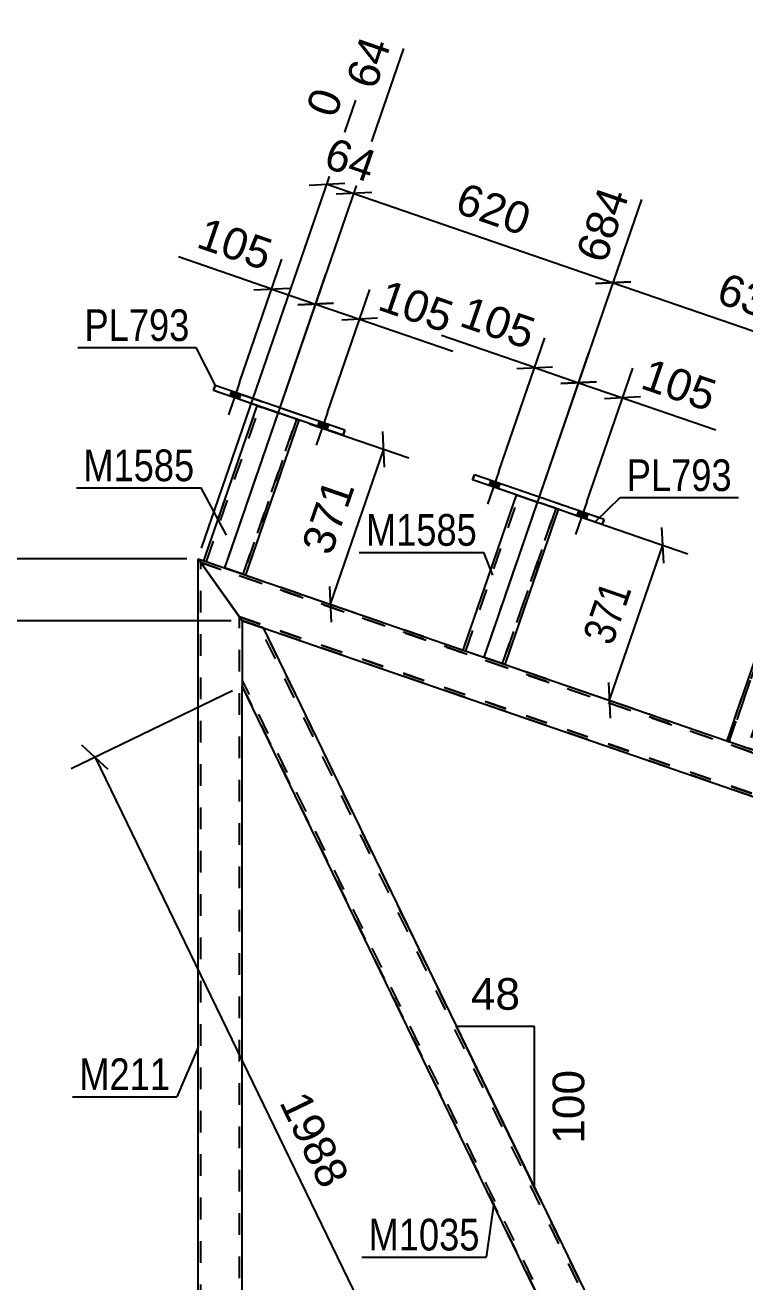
# Model space of a CAD drawing. Header units: millimetres. Extents: x -82 to 1107, y -546 to 295.
# Drawn here: x 839.8 to 904.9, y -59.1 to 54.6 of the extents above; entities that cross this region are included whole.
import ezdxf

# ---------------------------------------------------------------- set-up
doc = ezdxf.new("R2010")
doc.units = ezdxf.units.MM
doc.linetypes.add('DXK_LINE_DOT2', pattern=[3.9198, 1.9599, -1.9599])
doc.linetypes.add('DXK_LINE_DOT3', pattern=[5.9187, 2.979, -0.9799, 0.9799, -0.9799])
doc.styles.add('Arial', font='ARIAL.TTF', dxfattribs={"height": 0.2})
doc.styles.add('Arial Narrow', font='ARIALN.TTF', dxfattribs={"height": 0.2})

# ---------------------------------------------------------------- blocks, each defined once
blk = doc.blocks.new('Part-761553693-5066 - 4997')
at = {"color": 2, "linetype": 'Continuous'}
for p, q in [((880.3, 13.45), (880.46, 13.9)), ((892.19, 9.87), (880.46, 13.9)), ((880.46, 13.9), (880.46, 13.9)), ((892.03, 9.42), (880.3, 13.45)), ((880.3, 13.45), (880.3, 13.45)), ((892.19, 9.87), (892.03, 9.42)), ((892.03, 9.42), (892.03, 9.42)), ((892.19, 9.87), (892.19, 9.87))]:
    blk.add_line(p, q, dxfattribs=at)
at = {"color": 7, "linetype": 'DXK_LINE_DOT2'}
for p, q in [((880.46, 13.9), (880.3, 13.45)), ((892.19, 9.87), (880.46, 13.9)), ((892.03, 9.42), (880.3, 13.45)), ((892.03, 9.42), (892.19, 9.87))]:
    blk.add_line(p, q, dxfattribs=at)
blk = doc.blocks.new('Bolt-761553693-5007 - 4997')
at = {"linetype": 'Continuous'}
for points in [[(859.32, 21.18), (858.49, 21.47), (858.33, 21.01), (859.16, 20.73)], [(867.26, 18.45), (866.43, 18.73), (866.27, 18.28), (867.11, 17.99)]]:
    blk.add_hatch(color=1, dxfattribs=at).paths.add_polyline_path(points)
at = {"color": 1, "linetype": 'Continuous'}
for p, q in [((859.23, 22.27), (858.21, 19.32)), ((858.49, 21.47), (858.33, 21.01)), ((859.32, 21.18), (859.16, 20.73)), ((867.17, 19.54), (866.16, 16.59)), ((866.43, 18.73), (866.27, 18.28)), ((867.26, 18.45), (867.11, 17.99))]:
    blk.add_line(p, q, dxfattribs=at)
blk = doc.blocks.new('Bolt-761553693-5008 - 4997')
at = {"linetype": 'Continuous'}
for points in [[(859.32, 21.18), (858.49, 21.47), (858.33, 21.01), (859.16, 20.73)], [(867.26, 18.45), (866.43, 18.73), (866.27, 18.28), (867.11, 17.99)]]:
    blk.add_hatch(color=1, dxfattribs=at).paths.add_polyline_path(points)
at = {"color": 1, "linetype": 'Continuous'}
for p, q in [((859.23, 22.27), (858.21, 19.32)), ((858.49, 21.47), (858.33, 21.01)), ((859.32, 21.18), (859.16, 20.73)), ((867.17, 19.54), (866.16, 16.59)), ((866.43, 18.73), (866.27, 18.28)), ((867.26, 18.45), (867.11, 17.99))]:
    blk.add_line(p, q, dxfattribs=at)
blk = doc.blocks.new('Bolt-761553693-5011 - 4997')
at = {"linetype": 'Continuous'}
for points in [[(882.77, 13.11), (881.94, 13.4), (881.78, 12.94), (882.61, 12.66)], [(890.71, 10.38), (889.88, 10.66), (889.72, 10.21), (890.56, 9.92)]]:
    blk.add_hatch(color=1, dxfattribs=at).paths.add_polyline_path(points)
at = {"color": 1, "linetype": 'Continuous'}
for p, q in [((882.68, 14.2), (881.66, 11.25)), ((881.94, 13.4), (881.78, 12.94)), ((882.77, 13.11), (882.61, 12.66)), ((890.62, 11.47), (889.61, 8.52)), ((889.88, 10.66), (889.72, 10.21)), ((890.71, 10.38), (890.56, 9.92))]:
    blk.add_line(p, q, dxfattribs=at)
blk = doc.blocks.new('Part-761553693-5193 - 4997')
at = {"color": 7, "linetype": 'DXK_LINE_DOT2'}
for p, q in [((859.47, -124.42), (931.47, -25.41)), ((931.47, -25.82), (859.47, -124.83)), ((859.47, -124.83), (931.47, -25.82)), ((931.47, -30.79), (931.47, -25.41)), ((931.77, -31.39), (860.44, -129.48)), ((860.44, -129.48), (931.77, -31.39)), ((931.97, -31.53), (860.68, -129.56)), ((931.53, -31.09), (931.47, -30.79)), ((931.47, -30.79), (931.53, -31.09)), ((931.53, -31.09), (931.47, -30.79)), ((931.47, -30.79), (931.53, -31.09)), ((931.61, -31.21), (931.53, -31.09)), ((931.53, -31.09), (931.61, -31.21)), ((931.61, -31.21), (931.53, -31.09)), ((931.53, -31.09), (931.61, -31.21)), ((931.7, -31.35), (931.61, -31.21)), ((931.7, -31.35), (931.61, -31.21)), ((931.71, -31.36), (931.66, -31.29)), ((931.7, -31.35), (931.77, -31.39)), ((931.7, -31.35), (931.72, -31.36)), ((931.93, -31.51), (931.7, -31.35)), ((931.7, -31.35), (931.71, -31.36)), ((931.75, -31.38), (931.71, -31.36)), ((931.72, -31.36), (931.93, -31.51)), ((931.77, -31.39), (931.75, -31.38)), ((931.77, -31.39), (931.77, -31.39)), ((931.93, -31.51), (931.97, -31.53)), ((931.93, -31.51), (931.96, -31.53)), ((894.14, -76.74), (896.81, -73.07)), ((896.12, -80.82), (898.79, -77.15)), ((859.47, -124.83), (859.47, -124.83)), ((859.47, -129.14), (859.47, -129.14)), ((859.47, -129.14), (860.68, -129.56)), ((860.37, -129.45), (860.44, -129.48)), ((860.44, -129.48), (860.44, -129.48))]:
    blk.add_line(p, q, dxfattribs=at)
at = {"color": 2, "linetype": 'Continuous'}
for p, q in [((896.81, -73.07), (931.47, -25.41)), ((898.79, -77.15), (931.97, -31.53)), ((931.96, -31.53), (931.97, -31.53)), ((931.97, -31.53), (931.97, -31.53)), ((859.47, -124.42), (894.14, -76.74)), ((860.68, -129.56), (896.12, -80.82)), ((859.47, -129.14), (859.47, -124.42)), ((859.47, -129.14), (860.38, -129.46)), ((860.64, -129.55), (860.38, -129.46)), ((860.68, -129.56), (860.64, -129.55)), ((860.68, -129.56), (860.68, -129.56))]:
    blk.add_line(p, q, dxfattribs=at)
blk = doc.blocks.new('Bolt-761553693-5012 - 4997')
at = {"linetype": 'Continuous'}
for points in [[(882.77, 13.11), (881.94, 13.4), (881.78, 12.94), (882.61, 12.66)], [(890.71, 10.38), (889.88, 10.66), (889.72, 10.21), (890.56, 9.92)]]:
    blk.add_hatch(color=1, dxfattribs=at).paths.add_polyline_path(points)
at = {"color": 1, "linetype": 'Continuous'}
for p, q in [((882.68, 14.2), (881.66, 11.25)), ((881.94, 13.4), (881.78, 12.94)), ((882.77, 13.11), (882.61, 12.66)), ((890.62, 11.47), (889.61, 8.52)), ((889.88, 10.66), (889.72, 10.21)), ((890.71, 10.38), (890.56, 9.92))]:
    blk.add_line(p, q, dxfattribs=at)
blk = doc.blocks.new('Part-761553693-5038 - 4997')
at = {"color": 2, "linetype": 'Continuous'}
for p, q in [((856.86, 21.52), (857.01, 21.97)), ((868.74, 17.94), (857.01, 21.97)), ((857.01, 21.97), (857.01, 21.97)), ((868.58, 17.49), (856.86, 21.52)), ((856.86, 21.52), (856.86, 21.52)), ((868.74, 17.94), (868.58, 17.49)), ((868.58, 17.49), (868.58, 17.49)), ((868.74, 17.94), (868.74, 17.94))]:
    blk.add_line(p, q, dxfattribs=at)
at = {"color": 7, "linetype": 'DXK_LINE_DOT2'}
for p, q in [((857.01, 21.97), (856.86, 21.52)), ((868.74, 17.94), (857.01, 21.97)), ((868.58, 17.49), (856.86, 21.52)), ((868.58, 17.49), (868.74, 17.94))]:
    blk.add_line(p, q, dxfattribs=at)
blk = doc.blocks.new('Part-761553693-5043 - 4997')
at = {"color": 2, "linetype": 'Continuous'}
for p, q in [((856, 6.14), (860.83, 20.15)), ((859.79, 4.83), (864.61, 18.85)), ((856, 6.14), (856, 6.14)), ((856, 6.14), (859.79, 4.83)), ((859.79, 4.83), (859.79, 4.83))]:
    blk.add_line(p, q, dxfattribs=at)
at = {"color": 7, "linetype": 'DXK_LINE_DOT2'}
for p, q in [((856, 6.14), (860.83, 20.15)), ((856.23, 6.06), (861.05, 20.08)), ((856.23, 6.06), (861.05, 20.08)), ((860.83, 20.15), (860.83, 20.15)), ((860.83, 20.15), (861.28, 20)), ((860.83, 20.15), (860.86, 20.14)), ((860.86, 20.14), (861.28, 20)), ((861.05, 20.08), (864.61, 18.85)), ((861.05, 20.08), (864.38, 18.93)), ((861.05, 20.08), (861.05, 20.08)), ((864.38, 18.93), (859.56, 4.91)), ((859.56, 4.91), (864.38, 18.93)), ((859.79, 4.83), (864.61, 18.85)), ((864.57, 18.86), (864.16, 19.01)), ((864.38, 18.93), (864.38, 18.93)), ((864.61, 18.85), (864.57, 18.86)), ((864.61, 18.85), (864.61, 18.85)), ((856, 6.14), (856.04, 6.12)), ((856.04, 6.12), (856.46, 5.98)), ((859.79, 4.83), (856.23, 6.06)), ((856.23, 6.06), (856.23, 6.06)), ((856.23, 6.06), (856.25, 6.05)), ((856.25, 6.05), (856.37, 6.01)), ((856.37, 6.01), (856.46, 5.98)), ((859.56, 4.91), (859.56, 4.91))]:
    blk.add_line(p, q, dxfattribs=at)
at = {"color": 7, "linetype": 'DXK_LINE_DOT3'}
blk.add_line((857.89, 5.48), (862.72, 19.5), dxfattribs=at)
blk = doc.blocks.new('Part-761553693-5060 - 4997')
at = {"color": 2, "linetype": 'Continuous'}
for p, q in [((908.43, 4.79), (903.28, -10.15)), ((908.43, 4.79), (908.43, 4.79)), ((908.43, 4.79), (908.46, 4.78)), ((908.46, 4.78), (908.56, 4.75)), ((908.56, 4.75), (912.21, 3.49)), ((907.07, -11.45), (912.21, 3.49)), ((912.21, 3.49), (912.21, 3.49)), ((903.28, -10.15), (903.28, -10.15)), ((903.28, -10.15), (907.07, -11.45)), ((907.07, -11.45), (907.07, -11.45))]:
    blk.add_line(p, q, dxfattribs=at)
at = {"color": 7, "linetype": 'DXK_LINE_DOT2'}
for p, q in [((908.43, 4.79), (903.28, -10.15)), ((903.51, -10.23), (908.65, 4.72)), ((908.65, 4.72), (903.51, -10.23)), ((908.43, 4.79), (908.88, 4.64)), ((908.65, 4.72), (911.98, 3.57)), ((908.65, 4.72), (908.65, 4.72)), ((908.67, 4.71), (908.65, 4.72)), ((908.71, 4.7), (908.67, 4.71)), ((908.71, 4.7), (908.88, 4.64)), ((906.84, -11.38), (911.98, 3.57)), ((911.98, 3.57), (906.84, -11.38)), ((912.21, 3.49), (907.07, -11.45)), ((911.76, 3.65), (911.92, 3.59)), ((912.17, 3.51), (911.76, 3.65)), ((911.92, 3.59), (911.93, 3.59)), ((911.93, 3.59), (911.97, 3.58)), ((911.97, 3.58), (911.98, 3.57)), ((911.98, 3.57), (911.98, 3.57)), ((912.21, 3.49), (912.17, 3.51)), ((903.28, -10.15), (903.32, -10.17)), ((903.32, -10.17), (903.74, -10.31)), ((907.07, -11.45), (903.51, -10.23)), ((903.51, -10.23), (903.51, -10.23)), ((903.51, -10.23), (903.53, -10.24)), ((903.53, -10.24), (903.56, -10.25)), ((903.56, -10.25), (903.58, -10.25)), ((903.58, -10.25), (903.65, -10.28)), ((903.65, -10.28), (903.74, -10.31)), ((906.84, -11.38), (906.84, -11.38))]:
    blk.add_line(p, q, dxfattribs=at)
at = {"color": 7, "linetype": 'DXK_LINE_DOT3'}
blk.add_line((910.32, 4.14), (905.18, -10.8), dxfattribs=at)
blk = doc.blocks.new('Part-761553693-5203 - 4997')
at = {"color": 2, "linetype": 'Continuous'}
for p, q in [((855.47, 6.32), (856, 6.14)), ((855.47, 6.32), (855.47, 6.32)), ((858.99, 1.38), (855.47, 6.32)), ((859.33, 4.99), (879.45, -1.94)), ((858.99, 1.38), (859.47, 0.71)), ((861.37, 0.06), (931.47, -24.09)), ((879.49, -1.95), (903.28, -10.15)), ((906.61, -11.3), (931.47, -19.86)), ((931.47, -19.86), (931.47, -19.86)), ((931.47, -19.86), (931.47, -19.9)), ((931.47, -19.9), (931.47, -20.37)), ((931.47, -20.37), (931.47, -20.39))]:
    blk.add_line(p, q, dxfattribs=at)
at = {"color": 7, "linetype": 'DXK_LINE_DOT2'}
for p, q in [((859.47, 0.71), (855.47, 6.32)), ((855.47, 6.32), (931.47, -19.86)), ((855.71, 5.98), (931.47, -20.12)), ((931.47, -20.12), (855.71, 5.98)), ((855.71, 5.98), (855.71, 5.98)), ((855.71, 5.98), (855.73, 5.96)), ((855.73, 5.96), (855.77, 5.9)), ((855.86, 5.78), (855.95, 5.65)), ((856, 6.14), (859.33, 4.99)), ((859.23, 1.05), (931.47, -23.84)), ((931.47, -23.84), (859.23, 1.05)), ((859.23, 1.05), (859.23, 1.05)), ((859.47, 0.71), (861.37, 0.06)), ((931.47, -24.09), (859.47, 0.71)), ((859.47, 0.71), (859.47, 0.71)), ((879.45, -1.94), (879.49, -1.95)), ((903.28, -10.15), (906.61, -11.3)), ((931.47, -19.86), (931.47, -20.01)), ((931.47, -20.12), (931.47, -20.12)), ((931.47, -20.37), (931.47, -24.09)), ((931.47, -23.84), (931.47, -23.84)), ((931.47, -24.09), (931.47, -24.09))]:
    blk.add_line(p, q, dxfattribs=at)
blk = doc.blocks.new('Part-761553693-5198 - 4997')
at = {"color": 2, "linetype": 'Continuous'}
for p, q in [((855.47, -132), (855.47, 6.32)), ((855.47, 6.32), (859.47, 0.71)), ((859.47, -124.42), (859.47, -5.2))]:
    blk.add_line(p, q, dxfattribs=at)
at = {"color": 7, "linetype": 'DXK_LINE_DOT2'}
for p, q in [((855.47, 6.32), (859.47, 0.71)), ((855.71, 5.98), (855.77, 5.9)), ((855.71, -131.83), (855.71, 5.98)), ((859.23, 1.05), (859.21, 1.07)), ((859.23, -129.32), (859.23, 1.05)), ((859.47, 0.71), (859.47, -5.2))]:
    blk.add_line(p, q, dxfattribs=at)
blk = doc.blocks.new('Part-761553693-5285 - 4997')
at = {"color": 2, "linetype": 'Continuous'}
for p, q in [((879.45, -1.94), (884.28, 12.08)), ((883.23, -3.24), (888.06, 10.78)), ((879.45, -1.94), (879.45, -1.94)), ((879.45, -1.94), (883.23, -3.24)), ((883.23, -3.24), (883.23, -3.24))]:
    blk.add_line(p, q, dxfattribs=at)
at = {"color": 7, "linetype": 'DXK_LINE_DOT2'}
for p, q in [((879.45, -1.94), (884.28, 12.08)), ((879.68, -2.02), (884.5, 12.01)), ((879.68, -2.02), (884.5, 12.01)), ((884.28, 12.08), (884.28, 12.08)), ((884.28, 12.08), (884.73, 11.93)), ((884.28, 12.08), (884.31, 12.07)), ((884.31, 12.07), (884.73, 11.93)), ((884.5, 12.01), (888.06, 10.78)), ((884.5, 12.01), (887.83, 10.86)), ((884.5, 12.01), (884.5, 12.01)), ((887.83, 10.86), (883.01, -3.16)), ((883.01, -3.16), (887.83, 10.86)), ((883.23, -3.24), (888.06, 10.78)), ((888.02, 10.79), (887.6, 10.94)), ((887.83, 10.86), (887.83, 10.86)), ((888.06, 10.78), (888.02, 10.79)), ((888.06, 10.78), (888.06, 10.78)), ((879.45, -1.94), (879.49, -1.95)), ((879.49, -1.95), (879.91, -2.1)), ((883.23, -3.24), (879.68, -2.02)), ((879.68, -2.02), (879.68, -2.02)), ((879.68, -2.02), (879.7, -2.03)), ((879.7, -2.03), (879.82, -2.07)), ((879.82, -2.07), (879.91, -2.1)), ((883.01, -3.16), (883.01, -3.16))]:
    blk.add_line(p, q, dxfattribs=at)
at = {"color": 7, "linetype": 'DXK_LINE_DOT3'}
blk.add_line((881.34, -2.59), (886.17, 11.43), dxfattribs=at)
blk = doc.blocks.new('Part-761553693-9372 - 4997')
at = {"color": 2, "linetype": 'Continuous'}
for p, q in [((859.47, 0.71), (859.47, -5.2)), ((859.47, 0.71), (861.37, 0.06)), ((861.37, 0.06), (861.37, 0.06)), ((861.37, 0.06), (896.81, -73.07)), ((894.14, -76.74), (859.47, -5.2)), ((894.14, -76.74), (896.81, -73.07)), ((896.81, -73.07), (896.81, -73.07)), ((894.14, -76.74), (894.14, -76.74))]:
    blk.add_line(p, q, dxfattribs=at)
at = {"color": 7, "linetype": 'DXK_LINE_DOT2'}
for p, q in [((861.37, 0.06), (859.47, 0.71)), ((861.05, 0.17), (861.05, 0.17)), ((896.65, -73.29), (861.05, 0.17)), ((896.65, -73.29), (861.05, 0.17)), ((896.81, -73.07), (861.37, 0.06)), ((894.3, -76.52), (859.47, -4.65)), ((894.3, -76.52), (859.47, -4.65)), ((859.47, -5.2), (894.14, -76.74)), ((894.14, -76.74), (896.81, -73.07)), ((896.65, -73.29), (896.65, -73.29)), ((894.3, -76.52), (894.3, -76.52))]:
    blk.add_line(p, q, dxfattribs=at)
blk = doc.blocks.new('StraightDimension-761553693-5293 - 4997')
at = {"color": 7, "linetype": 'Continuous'}
blk.add_line((858.47, 0.71), (827.36, 0.71), dxfattribs=at)
blk = doc.blocks.new('StraightDimension-761553693-5292 - 4997')
at = {"color": 7, "linetype": 'Continuous'}
for p, q in [((830.21, 6.32), (830.21, 14.05)), ((830.21, 6.32), (830.21, 14.05)), ((829.61, 7.82), (830.81, 4.82)), ((854.47, 6.32), (827.36, 6.32)), ((830.21, 0.71), (830.21, 6.32)), ((830.81, -0.79), (829.61, 2.21)), ((858.47, 0.71), (827.36, 0.71))]:
    blk.add_line(p, q, dxfattribs=at)
at = {"color": 0}
blk.add_wipeout([(829.46, 13.53), (825.26, 13.53), (825.26, 6.85), (829.46, 6.85)], dxfattribs=at)
at = {"color": 3, "style": 'Arial Narrow'}
blk.add_text('140', height=2.863, rotation=90.0002, dxfattribs=at).set_placement((828.86, 7.45))
blk = doc.blocks.new('StraightDimension-761553693-11087 - 4997')
at = {"color": 7, "linetype": 'Continuous'}
for p, q in [((889, 10.46), (899.77, 6.75)), ((897.58, 5.92), (897.42, 9.15)), ((892.67, -6.49), (897.5, 7.53)), ((884.18, -3.57), (894.94, -7.27)), ((892.59, -4.88), (892.75, -8.1))]:
    blk.add_line(p, q, dxfattribs=at)
at = {"color": 0}
blk.add_wipeout([(895.46, 3.93), (891.49, 5.29), (889.32, -1.03), (893.29, -2.39)], dxfattribs=at)
at = {"color": 3, "style": 'Arial Narrow'}
blk.add_text('371', height=2.863, rotation=71.0124, dxfattribs=at).set_placement((892.92, -1.63))
blk = doc.blocks.new('StraightDimension-761553693-30435 - 4997')
at = {"color": 7, "linetype": 'Continuous'}
for p, q in [((881.67, -1.65), (895.61, 38.81)), ((905.5, -9.85), (920.16, 32.7)), ((894.62, 31.36), (891.4, 31.2)), ((893.01, 31.28), (916.84, 23.07)), ((915.23, 22.99), (918.46, 23.15))]:
    blk.add_line(p, q, dxfattribs=at)
at = {"color": 0, "linetype": 'Continuous'}
blk.add_wipeout([(919.79, 33.47), (915.82, 34.84), (912.53, 25.29), (916.5, 23.92)], dxfattribs=at)
at = {"color": 0}
blk.add_wipeout([(908.89, 26.6), (910.26, 30.57), (902.82, 33.13), (901.45, 29.16)], dxfattribs=at)
at = {"color": 3, "linetype": 'Continuous', "style": 'Arial'}
blk.add_text('1314', height=2.865, rotation=70.9895, dxfattribs=at).set_placement((916.13, 24.69))
at = {"color": 3, "style": 'Arial'}
blk.add_text('630', height=2.865, rotation=-19.0107, dxfattribs=at).set_placement((902.21, 29.53))
blk = doc.blocks.new('StraightDimension-761553693-30436 - 4997')
at = {"color": 7, "linetype": 'Continuous'}
for p, q in [((858.22, 6.43), (874.07, 52.45)), ((871.18, 39.43), (867.95, 39.28)), ((869.56, 39.36), (893.01, 31.28)), ((881.67, -1.65), (895.61, 38.81)), ((891.4, 31.2), (894.62, 31.36))]:
    blk.add_line(p, q, dxfattribs=at)
at = {"color": 0}
blk.add_wipeout([(885.25, 34.74), (886.62, 38.71), (879.18, 41.28), (877.81, 37.31)], dxfattribs=at)
at = {"color": 0, "linetype": 'Continuous'}
blk.add_wipeout([(895.24, 39.58), (891.26, 40.94), (888.7, 33.5), (892.67, 32.13)], dxfattribs=at)
at = {"color": 3, "style": 'Arial'}
blk.add_text('620', height=2.865, rotation=-19.0107, dxfattribs=at).set_placement((878.57, 37.68))
at = {"color": 3, "linetype": 'Continuous', "style": 'Arial'}
blk.add_text('684', height=2.865, rotation=70.9895, dxfattribs=at).set_placement((892.3, 32.9))
blk = doc.blocks.new('StraightDimension-761553693-30437 - 4997')
at = {"color": 7, "linetype": 'Continuous'}
for p, q in [((858.22, 6.43), (874.07, 52.45)), ((855.79, 7.27), (869.75, 47.78)), ((865.52, 40.11), (868.75, 40.27)), ((867.14, 40.19), (869.56, 39.36)), ((871.18, 39.43), (867.95, 39.28))]:
    blk.add_line(p, q, dxfattribs=at)
at = {"color": 0, "linetype": 'Continuous'}
blk.add_wipeout([(873.7, 53.21), (869.73, 54.58), (867.89, 49.24), (871.86, 47.87)], dxfattribs=at)
at = {"color": 0}
blk.add_wipeout([(871.26, 39.56), (872.63, 43.53), (867.29, 45.37), (865.93, 41.4)], dxfattribs=at)
at = {"color": 3, "style": 'Arial'}
blk.add_text('64', height=2.865, rotation=-19.0107, dxfattribs=at).set_placement((866.69, 41.77))
at = {"color": 0, "linetype": 'Continuous'}
blk.add_wipeout([(869.38, 48.54), (865.41, 49.91), (864.29, 46.67), (868.26, 45.3)], dxfattribs=at)
at = {"color": 3, "linetype": 'Continuous', "style": 'Arial'}
for s, height, p in [('64', 2.865, (871.49, 48.63)), ('0', 2.87, (867.89, 46.07))]:
    blk.add_text(s, height=height, rotation=70.9895, dxfattribs=at).set_placement(p)
blk = doc.blocks.new('StraightDimension-761553693-30488 - 4997')
at = {"color": 7, "linetype": 'Continuous'}
for p, q in [((865.55, 18.53), (874.53, 15.44)), ((872.34, 14.61), (872.18, 17.83)), ((867.44, 2.2), (872.26, 16.22)), ((860.73, 4.51), (869.71, 1.42)), ((867.36, 3.81), (867.52, 0.59))]:
    blk.add_line(p, q, dxfattribs=at)
at = {"color": 0}
blk.add_wipeout([(870.42, 13.18), (866.45, 14.54), (863.89, 7.1), (867.86, 5.73)], dxfattribs=at)
at = {"color": 3, "style": 'Arial'}
blk.add_text('371', height=2.865, rotation=71.0124, dxfattribs=at).set_placement((867.49, 6.5))
blk = doc.blocks.new('StraightDimension-761553693-30536 - 4997')
at = {"color": 7, "linetype": 'Continuous'}
for p, q in [((863.04, 20.45), (867.03, 32.04)), ((867.17, 19.54), (871, 30.68)), ((864.49, 29.27), (867.72, 29.43)), ((866.1, 29.35), (870.08, 27.98)), ((871.69, 28.06), (868.46, 27.9))]:
    blk.add_line(p, q, dxfattribs=at)
at = {"color": 0}
blk.add_wipeout([(878.26, 25.96), (879.63, 29.93), (872.18, 32.49), (870.82, 28.52)], dxfattribs=at)
at = {"color": 7, "linetype": 'Continuous'}
blk.add_line((870.08, 27.98), (878.51, 25.08), dxfattribs=at)
blk.add_line((870.08, 27.98), (878.51, 25.08), dxfattribs=at)
at = {"color": 3, "style": 'Arial'}
blk.add_text('105', height=2.865, rotation=-18.9878, dxfattribs=at).set_placement((871.58, 28.89))
blk = doc.blocks.new('StraightDimension-761553693-30537 - 4997')
at = {"color": 7, "linetype": 'Continuous'}
for p, q in [((859.23, 22.27), (863.06, 33.41)), ((863.04, 20.45), (867.03, 32.04)), ((860.52, 30.63), (863.75, 30.79)), ((862.13, 30.71), (866.1, 29.35)), ((867.72, 29.43), (864.49, 29.27))]:
    blk.add_line(p, q, dxfattribs=at)
at = {"color": 0}
blk.add_wipeout([(861.88, 31.59), (863.25, 35.56), (855.8, 38.13), (854.44, 34.15)], dxfattribs=at)
at = {"color": 7, "linetype": 'Continuous'}
blk.add_line((862.13, 30.71), (853.7, 33.62), dxfattribs=at)
blk.add_line((862.13, 30.71), (853.7, 33.62), dxfattribs=at)
at = {"color": 3, "style": 'Arial'}
blk.add_text('105', height=2.865, rotation=-18.9878, dxfattribs=at).set_placement((855.2, 34.53))
blk = doc.blocks.new('StraightDimension-761553693-30566 - 4997')
at = {"color": 7, "linetype": 'Continuous'}
for p, q in [((886.49, 12.38), (890.81, 24.93)), ((890.62, 11.47), (894.78, 23.56)), ((888.27, 22.15), (891.5, 22.31)), ((889.88, 22.23), (893.85, 20.87)), ((895.47, 20.95), (892.24, 20.79))]:
    blk.add_line(p, q, dxfattribs=at)
at = {"color": 0}
blk.add_wipeout([(902.04, 18.84), (903.4, 22.81), (895.96, 25.38), (894.6, 21.4)], dxfattribs=at)
at = {"color": 7, "linetype": 'Continuous'}
blk.add_line((893.85, 20.87), (902.29, 17.96), dxfattribs=at)
blk.add_line((893.85, 20.87), (902.29, 17.96), dxfattribs=at)
at = {"color": 3, "style": 'Arial'}
blk.add_text('105', height=2.865, rotation=-18.9878, dxfattribs=at).set_placement((895.36, 21.78))
blk = doc.blocks.new('StraightDimension-761553693-30567 - 4997')
at = {"color": 7, "linetype": 'Continuous'}
for p, q in [((882.68, 14.2), (886.84, 26.29)), ((886.49, 12.38), (890.81, 24.93)), ((884.3, 23.52), (887.53, 23.68)), ((885.91, 23.6), (889.88, 22.23)), ((891.5, 22.31), (888.27, 22.15))]:
    blk.add_line(p, q, dxfattribs=at)
at = {"color": 0}
blk.add_wipeout([(885.66, 24.48), (887.03, 28.45), (879.58, 31.01), (878.22, 27.04)], dxfattribs=at)
at = {"color": 7, "linetype": 'Continuous'}
blk.add_line((885.91, 23.6), (877.48, 26.5), dxfattribs=at)
blk.add_line((885.91, 23.6), (877.48, 26.5), dxfattribs=at)
at = {"color": 3, "style": 'Arial'}
blk.add_text('105', height=2.865, rotation=-18.9878, dxfattribs=at).set_placement((878.98, 27.41))
blk = doc.blocks.new('AngleDimension-761553693-30600 - 4997')
at = {"color": 7, "linetype": 'Continuous'}
for p, q in [((873.52, -25.03), (878.83, -35.98)), ((885.9, -35.98), (878.83, -35.98)), ((885.9, -50.56), (878.83, -35.98)), ((885.9, -50.56), (885.9, -35.98))]:
    blk.add_line(p, q, dxfattribs=at)
at = {"color": 0}
for points in [[(885.19, -35.08), (885.19, -30.88), (879.54, -30.88), (879.54, -35.08)], [(891, -39.33), (886.8, -39.33), (886.8, -47.2), (891, -47.2)]]:
    blk.add_wipeout(points, dxfattribs=at)
at = {"color": 3, "style": 'Arial'}
blk.add_text('48', height=2.865, dxfattribs=at).set_placement((880.14, -34.48))
blk.add_text('100', height=2.865, rotation=90.0002, dxfattribs=at).set_placement((890.4, -46.6))
blk = doc.blocks.new('StraightDimension-761553693-31928 - 4997')
at = {"color": 7, "linetype": 'Continuous'}
for p, q in [((858.57, -5.63), (844, -12.7)), ((847.35, -12.74), (844.96, -10.56)), ((846.16, -11.65), (880.83, -83.19)), ((893.24, -77.18), (878.67, -84.24)), ((879.63, -82.1), (882.02, -84.28))]:
    blk.add_line(p, q, dxfattribs=at)
at = {"color": 0}
blk.add_wipeout([(866.37, -51.64), (870.15, -49.8), (865.75, -40.72), (861.97, -42.55)], dxfattribs=at)
at = {"color": 3, "style": 'Arial'}
blk.add_text('1988', height=2.865, rotation=-64.1426, dxfattribs=at).set_placement((862.77, -42.83))
blk = doc.blocks.new('Mark-761553693-5194 - 4997')
at = {"color": 30, "linetype": 'Continuous'}
for p in [(855.47, -37.86), (844.13, -42.34)]:
    blk.add_line(p, (853.55, -42.34), dxfattribs=at)
at = {"color": 0}
blk.add_wipeout([(852.95, -41.74), (852.95, -38.74), (844.73, -38.74), (844.73, -41.74)], dxfattribs=at)
blk.add_wipeout([(852.95, -41.74), (852.95, -38.74), (844.73, -38.74), (844.73, -41.74)], dxfattribs=at)
at = {"color": 3, "style": 'Arial Narrow'}
blk.add_text('M211', height=2.863, dxfattribs=at).set_placement((844.73, -41.74))
blk = doc.blocks.new('Mark-761553693-31920 - 4997')
at = {"color": 30, "linetype": 'Continuous'}
for p in [(882.23, -51.96), (870.29, -56.85)]:
    blk.add_line(p, (881.54, -56.85), dxfattribs=at)
at = {"color": 0}
blk.add_wipeout([(880.94, -56.25), (880.94, -53.25), (870.89, -53.25), (870.89, -56.25)], dxfattribs=at)
blk.add_wipeout([(880.94, -56.25), (880.94, -53.25), (870.89, -53.25), (870.89, -56.25)], dxfattribs=at)
at = {"color": 3, "style": 'Arial Narrow'}
blk.add_text('M1035', height=2.863, dxfattribs=at).set_placement((870.89, -56.25))
blk = doc.blocks.new('Mark-761553693-30499 - 4997')
at = {"color": 30, "linetype": 'Continuous'}
for p in [(844.49, 12.73), (858.04, 8.44)]:
    blk.add_line(p, (855.74, 12.73), dxfattribs=at)
at = {"color": 0}
blk.add_wipeout([(855.14, 13.33), (855.14, 16.33), (845.09, 16.33), (845.09, 13.33)], dxfattribs=at)
blk.add_wipeout([(855.14, 13.33), (855.14, 16.33), (845.09, 16.33), (845.09, 13.33)], dxfattribs=at)
at = {"color": 3, "style": 'Arial Narrow'}
blk.add_text('M1585', height=2.863, dxfattribs=at).set_placement((845.09, 13.33))
blk = doc.blocks.new('Mark-761553693-30504 - 4997')
at = {"color": 30, "linetype": 'Continuous'}
for p in [(870.05, 6.89), (882.14, 4.84)]:
    blk.add_line(p, (881.3, 6.89), dxfattribs=at)
at = {"color": 0}
blk.add_wipeout([(880.7, 7.49), (880.7, 10.49), (870.65, 10.49), (870.65, 7.49)], dxfattribs=at)
blk.add_wipeout([(880.7, 7.49), (880.7, 10.49), (870.65, 10.49), (870.65, 7.49)], dxfattribs=at)
at = {"color": 3, "style": 'Arial Narrow'}
blk.add_text('M1585', height=2.863, dxfattribs=at).set_placement((870.65, 7.49))
blk = doc.blocks.new('Mark-761553693-30510 - 4997')
at = {"color": 30, "linetype": 'Continuous'}
for p in [(844.6, 25.41), (857.08, 21.91)]:
    blk.add_line(p, (855.31, 25.41), dxfattribs=at)
at = {"color": 0}
blk.add_wipeout([(854.71, 26.01), (854.71, 29.01), (845.2, 29.01), (845.2, 26.01)], dxfattribs=at)
blk.add_wipeout([(854.71, 26.01), (854.71, 29.01), (845.2, 29.01), (845.2, 26.01)], dxfattribs=at)
at = {"color": 3, "style": 'Arial Narrow'}
blk.add_text('PL793', height=2.863, dxfattribs=at).set_placement((845.2, 26.01))
blk = doc.blocks.new('Mark-761553693-30517 - 4997')
at = {"color": 30, "linetype": 'Continuous'}
for p, q in [((891.41, 9.69), (893.64, 11.84)), ((893.64, 11.84), (904.34, 11.84))]:
    blk.add_line(p, q, dxfattribs=at)
at = {"color": 0}
blk.add_wipeout([(903.74, 12.44), (903.74, 15.44), (894.24, 15.44), (894.24, 12.44)], dxfattribs=at)
blk.add_wipeout([(903.74, 12.44), (903.74, 15.44), (894.24, 15.44), (894.24, 12.44)], dxfattribs=at)
at = {"color": 3, "style": 'Arial Narrow'}
blk.add_text('PL793', height=2.863, dxfattribs=at).set_placement((894.24, 12.44))

msp = doc.modelspace()

# ---------------------------------------------------------------- block references
for name in ['Part-761553693-5038 - 4997', 'Bolt-761553693-5007 - 4997', 'Bolt-761553693-5008 - 4997', 'Part-761553693-5043 - 4997', 'Part-761553693-5066 - 4997', 'Bolt-761553693-5011 - 4997', 'Bolt-761553693-5012 - 4997', 'Part-761553693-5285 - 4997', 'Part-761553693-5203 - 4997', 'Part-761553693-5198 - 4997', 'Part-761553693-5060 - 4997', 'Part-761553693-9372 - 4997', 'Part-761553693-5193 - 4997']:
    msp.add_blockref(name, (0, 0))

# ---------------------------------------------------------------- next in the draw order: block references
for name in ['StraightDimension-761553693-11087 - 4997', 'StraightDimension-761553693-5293 - 4997', 'AngleDimension-761553693-30600 - 4997']:
    msp.add_blockref(name, (0, 0))

# ---------------------------------------------------------------- next in the draw order: block references
for name in ['StraightDimension-761553693-30435 - 4997', 'StraightDimension-761553693-5292 - 4997']:
    msp.add_blockref(name, (0, 0))

# ---------------------------------------------------------------- next in the draw order: block references
for name in ['StraightDimension-761553693-30436 - 4997', 'StraightDimension-761553693-31928 - 4997']:
    msp.add_blockref(name, (0, 0))

# ---------------------------------------------------------------- next in the draw order: block references
for name in ['StraightDimension-761553693-30437 - 4997', 'StraightDimension-761553693-30566 - 4997', 'Mark-761553693-5194 - 4997', 'Mark-761553693-31920 - 4997']:
    msp.add_blockref(name, (0, 0))

# ---------------------------------------------------------------- next in the draw order: block references
for name in ['StraightDimension-761553693-30536 - 4997', 'StraightDimension-761553693-30488 - 4997', 'Mark-761553693-30499 - 4997']:
    msp.add_blockref(name, (0, 0))

# ---------------------------------------------------------------- next in the draw order: block references
for name in ['StraightDimension-761553693-30537 - 4997', 'StraightDimension-761553693-30567 - 4997', 'Mark-761553693-30504 - 4997']:
    msp.add_blockref(name, (0, 0))

# ---------------------------------------------------------------- next in the draw order: block references
for name in ['Mark-761553693-30510 - 4997', 'Mark-761553693-30517 - 4997']:
    msp.add_blockref(name, (0, 0))

doc.saveas('drawing.dxf')
